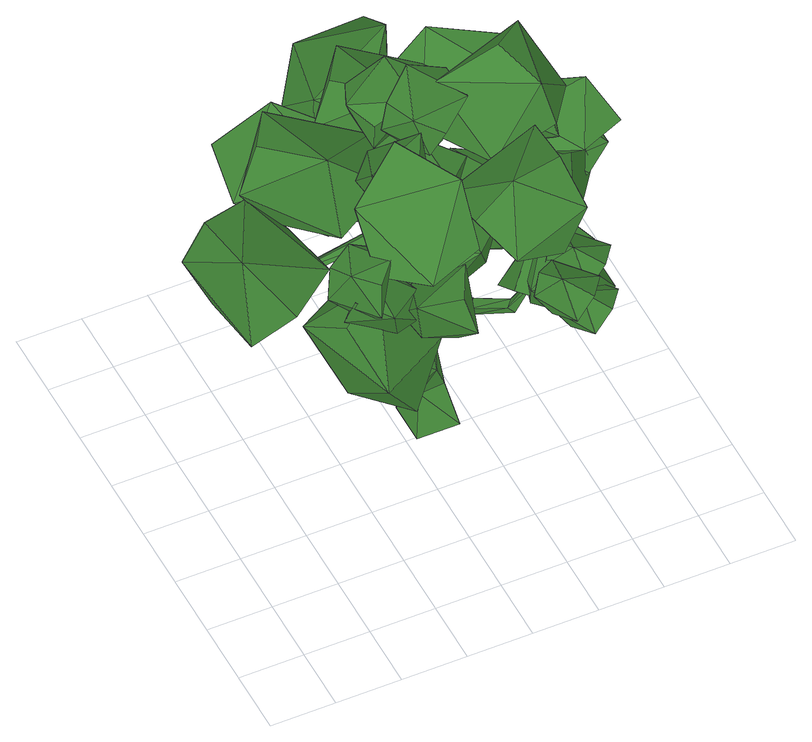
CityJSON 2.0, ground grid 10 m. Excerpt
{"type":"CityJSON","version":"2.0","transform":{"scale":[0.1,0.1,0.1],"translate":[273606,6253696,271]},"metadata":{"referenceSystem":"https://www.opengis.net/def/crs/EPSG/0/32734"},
"CityObjects":{
"tree1":{"type":"SolitaryVegetationObject","attributes":{"height":2.1,"width":0.12,"group":"standard","type":"broadleaf","footprint":[263561.96,6242823.51],"ground_height":14.04},"geometry":[{"type":"MultiSurface","lod":"2","boundaries":[[[0,1,2]],[[3,4,5]],[[0,6,7]],[[8,9,6]],[[9,10,11]],[[3,12,13]],[[2,8,0]],[[14,15,8]],[[15,16,10]],[[17,18,19]],[[2,20,14]],[[20,21,14]],[[22,16,21]],[[23,24,25]],[[7,20,1]],[[22,26,9]],[[9,23,22]],[[11,27,23]],[[28,29,30]],[[25,31,32]],[[33,34,35]],[[5,36,37]],[[38,39,40]],[[34,41,35]],[[28,38,34]],[[31,41,29]],[[39,42,43]],[[41,44,29]],[[29,39,30]],[[41,40,45]],[[46,42,47]],[[40,47,45]],[[39,46,40]],[[44,47,42]],[[48,49,50]],[[11,48,51]],[[11,12,3]],[[10,13,48]],[[52,53,54]],[[51,50,55]],[[12,55,52]],[[12,49,13]],[[56,57,58]],[[52,59,49]],[[49,56,50]],[[55,56,53]],[[60,57,61]],[[53,58,60]],[[53,61,54]],[[54,57,59]],[[62,63,64]],[[19,65,66]],[[67,65,62]],[[17,62,68]],[[10,17,32]],[[10,66,67]],[[16,19,66]],[[32,19,25]],[[64,69,70]],[[68,71,18]],[[18,63,65]],[[68,64,72]],[[70,73,74]],[[72,75,71]],[[63,75,69]],[[64,76,72]],[[73,77,74]],[[76,78,75]],[[75,73,69]],[[76,74,77]],[[79,80,81]],[[22,81,80]],[[9,79,6]],[[20,79,81]],[[82,83,84]],[[33,85,86]],[[33,28,34]],[[87,32,31]],[[33,36,88]],[[86,82,84]],[[27,37,82]],[[89,90,91]],[[82,92,93]],[[84,89,36]],[[37,89,92]],[[94,91,90]],[[89,95,92]],[[83,94,90]],[[93,95,94]],[[86,24,27]],[[86,85,24]],[[85,25,24]],[[5,87,88]],[[5,4,87]],[[4,32,87]],[[0,7,1]],[[0,8,6]],[[8,15,9]],[[9,15,10]],[[13,32,4]],[[4,3,13]],[[2,14,8]],[[14,21,15]],[[15,21,16]],[[17,68,18]],[[2,1,20]],[[20,22,21]],[[22,23,16]],[[25,16,23]],[[23,27,24]],[[7,6,20]],[[22,80,26]],[[9,11,23]],[[11,3,27]],[[28,31,29]],[[25,35,31]],[[35,25,85]],[[85,33,35]],[[37,3,5]],[[5,88,36]],[[38,30,39]],[[34,38,41]],[[28,30,38]],[[31,35,41]],[[39,44,42]],[[41,45,44]],[[29,44,39]],[[41,38,40]],[[46,43,42]],[[40,46,47]],[[39,43,46]],[[44,45,47]],[[48,13,49]],[[11,10,48]],[[11,51,12]],[[10,32,13]],[[52,55,53]],[[51,48,50]],[[12,51,55]],[[12,52,49]],[[56,59,57]],[[52,54,59]],[[49,59,56]],[[55,50,56]],[[60,58,57]],[[53,56,58]],[[53,60,61]],[[54,61,57]],[[62,65,63]],[[19,18,65]],[[67,66,65]],[[17,67,62]],[[10,67,17]],[[10,16,66]],[[16,25,19]],[[32,17,19]],[[64,63,69]],[[68,72,71]],[[18,71,63]],[[68,62,64]],[[70,69,73]],[[72,76,75]],[[63,71,75]],[[64,70,76]],[[73,78,77]],[[76,77,78]],[[75,78,73]],[[76,70,74]],[[79,26,80]],[[22,20,81]],[[9,26,79]],[[20,6,79]],[[82,93,83]],[[33,88,28]],[[28,88,31]],[[88,87,31]],[[33,84,36]],[[84,33,86]],[[86,27,82]],[[27,3,37]],[[89,83,90]],[[82,37,92]],[[84,83,89]],[[37,36,89]],[[94,95,91]],[[89,91,95]],[[83,93,94]],[[93,92,95]],[[96,97,98]],[[99,100,101]],[[102,103,104]],[[96,98,104]],[[105,106,107]],[[108,109,110]],[[111,112,113]],[[105,107,113]],[[114,115,116]],[[117,118,119]],[[120,121,122]],[[114,116,122]],[[123,124,125]],[[126,127,128]],[[129,130,131]],[[123,125,131]],[[132,133,134]],[[135,136,137]],[[138,139,140]],[[132,134,140]],[[141,142,143]],[[144,145,146]],[[147,148,149]],[[141,143,149]],[[150,151,152]],[[153,154,155]],[[156,157,158]],[[150,152,158]],[[159,160,161]],[[162,163,164]],[[165,166,167]],[[159,161,167]],[[168,169,170]],[[171,172,173]],[[174,175,176]],[[168,170,176]],[[177,178,179]],[[180,181,182]],[[183,184,185]],[[177,179,185]],[[186,187,188]],[[189,190,191]],[[192,193,194]],[[186,188,194]],[[195,196,197]],[[198,199,200]],[[201,202,203]],[[195,197,203]],[[204,205,206]],[[207,208,209]],[[210,211,212]],[[204,206,212]],[[213,214,215]],[[216,217,218]],[[219,220,221]],[[213,215,221]],[[222,223,224]],[[225,226,227]],[[228,229,230]],[[222,224,230]],[[231,232,233]],[[234,235,236]],[[237,238,239]],[[231,233,239]],[[240,241,242]],[[243,244,245]],[[246,247,248]],[[240,242,248]],[[249,250,251]],[[252,253,254]],[[255,256,257]],[[249,251,257]],[[258,259,260]],[[261,262,263]],[[264,265,266]],[[258,260,266]],[[267,268,269]],[[270,271,272]],[[273,274,275]],[[267,269,275]],[[276,277,278]],[[279,280,281]],[[282,283,284]],[[276,278,284]],[[285,286,287]],[[288,289,290]],[[291,292,293]],[[285,287,293]],[[294,295,296]],[[297,298,299]],[[300,301,302]],[[294,296,302]],[[303,304,305]],[[306,307,308]],[[309,310,311]],[[303,305,311]],[[312,313,314]],[[315,316,317]],[[318,319,320]],[[312,314,320]],[[321,322,323]],[[324,325,326]],[[327,328,329]],[[321,323,329]],[[330,331,332]],[[333,334,335]],[[336,337,338]],[[330,332,338]],[[339,340,341]],[[342,343,344]],[[345,346,347]],[[339,341,347]],[[348,349,350]],[[351,352,353]],[[354,355,356]],[[348,350,356]],[[357,358,359]],[[360,361,362]],[[363,364,365]],[[357,359,365]],[[366,367,368]],[[369,370,371]],[[372,373,374]],[[366,368,374]],[[375,376,377]],[[378,379,380]],[[381,382,383]],[[375,377,383]],[[384,385,386]],[[387,388,389]],[[390,391,392]],[[384,386,392]],[[393,394,395]],[[396,397,398]],[[399,400,401]],[[393,395,401]],[[402,403,404]],[[405,406,407]],[[408,409,410]],[[402,404,410]],[[411,412,413]],[[414,415,416]],[[417,418,419]],[[411,413,419]],[[419,416,417]],[[419,413,416]],[[413,414,416]],[[419,412,411]],[[419,418,412]],[[418,420,412]],[[416,418,417]],[[416,415,418]],[[415,420,418]],[[413,415,414]],[[413,412,415]],[[412,420,415]],[[410,407,408]],[[410,404,407]],[[404,405,407]],[[410,403,402]],[[410,409,403]],[[409,421,403]],[[407,409,408]],[[407,406,409]],[[406,421,409]],[[404,406,405]],[[404,403,406]],[[403,421,406]],[[401,398,399]],[[401,395,398]],[[395,396,398]],[[401,394,393]],[[401,400,394]],[[400,422,394]],[[398,400,399]],[[398,397,400]],[[397,422,400]],[[395,397,396]],[[395,394,397]],[[394,422,397]],[[392,389,390]],[[392,386,389]],[[386,387,389]],[[392,385,384]],[[392,391,385]],[[391,423,385]],[[389,391,390]],[[389,388,391]],[[388,423,391]],[[386,388,387]],[[386,385,388]],[[385,423,388]],[[383,380,381]],[[383,377,380]],[[377,378,380]],[[383,376,375]],[[383,382,376]],[[382,424,376]],[[380,382,381]],[[380,379,382]],[[379,424,382]],[[377,379,378]],[[377,376,379]],[[376,424,379]],[[374,371,372]],[[374,368,371]],[[368,369,371]],[[374,367,366]],[[374,373,367]],[[373,425,367]],[[371,373,372]],[[371,370,373]],[[370,425,373]],[[368,370,369]],[[368,367,370]],[[367,425,370]],[[365,362,363]],[[365,359,362]],[[359,360,362]],[[365,358,357]],[[365,364,358]],[[364,426,358]],[[362,364,363]],[[362,361,364]],[[361,426,364]],[[359,361,360]],[[359,358,361]],[[358,426,361]],[[356,353,354]],[[356,350,353]],[[350,351,353]],[[356,349,348]],[[356,355,349]],[[355,427,349]],[[353,355,354]],[[353,352,355]],[[352,427,355]],[[350,352,351]],[[350,349,352]],[[349,427,352]],[[347,344,345]],[[347,341,344]],[[341,342,344]],[[347,340,339]],[[347,346,340]],[[346,428,340]],[[344,346,345]],[[344,343,346]],[[343,428,346]],[[341,343,342]],[[341,340,343]],[[340,428,343]],[[338,335,336]],[[338,332,335]],[[332,333,335]],[[338,331,330]],[[338,337,331]],[[337,429,331]],[[335,337,336]],[[335,334,337]],[[334,429,337]],[[332,334,333]],[[332,331,334]],[[331,429,334]],[[329,326,327]],[[329,323,326]],[[323,324,326]],[[329,322,321]],[[329,328,322]],[[328,430,322]],[[326,328,327]],[[326,325,328]],[[325,430,328]],[[323,325,324]],[[323,322,325]],[[322,430,325]],[[320,317,318]],[[320,314,317]],[[314,315,317]],[[320,313,312]],[[320,319,313]],[[319,431,313]],[[317,319,318]],[[317,316,319]],[[316,431,319]],[[314,316,315]],[[314,313,316]],[[313,431,316]],[[311,308,309]],[[311,305,308]],[[305,306,308]],[[311,304,303]],[[311,310,304]],[[310,432,304]],[[308,310,309]],[[308,307,310]],[[307,432,310]],[[305,307,306]],[[305,304,307]],[[304,432,307]],[[302,299,300]],[[302,296,299]],[[296,297,299]],[[302,295,294]],[[302,301,295]],[[301,433,295]],[[299,301,300]],[[299,298,301]],[[298,433,301]],[[296,298,297]],[[296,295,298]],[[295,433,298]],[[293,290,291]],[[293,287,290]],[[287,288,290]],[[293,286,285]],[[293,292,286]],[[292,434,286]],[[290,292,291]],[[290,289,292]],[[289,434,292]],[[287,289,288]],[[287,286,289]],[[286,434,289]],[[284,281,282]],[[284,278,281]],[[278,279,281]],[[284,277,276]],[[284,283,277]],[[283,435,277]],[[281,283,282]],[[281,280,283]],[[280,435,283]],[[278,280,279]],[[278,277,280]],[[277,435,280]],[[275,272,273]],[[275,269,272]],[[269,270,272]],[[275,268,267]],[[275,274,268]],[[274,436,268]],[[272,274,273]],[[272,271,274]],[[271,436,274]],[[269,271,270]],[[269,268,271]],[[268,436,271]],[[266,263,264]],[[266,260,263]],[[260,261,263]],[[266,259,258]],[[266,265,259]],[[265,437,259]],[[263,265,264]],[[263,262,265]],[[262,437,265]],[[260,262,261]],[[260,259,262]],[[259,437,262]],[[257,254,255]],[[257,251,254]],[[251,252,254]],[[257,250,249]],[[257,256,250]],[[256,438,250]],[[254,256,255]],[[254,253,256]],[[253,438,256]],[[251,253,252]],[[251,250,253]],[[250,438,253]],[[248,245,246]],[[248,242,245]],[[242,243,245]],[[248,241,240]],[[248,247,241]],[[247,439,241]],[[245,247,246]],[[245,244,247]],[[244,439,247]],[[242,244,243]],[[242,241,244]],[[241,439,244]],[[239,236,237]],[[239,233,236]],[[233,234,236]],[[239,232,231]],[[239,238,232]],[[238,440,232]],[[236,238,237]],[[236,235,238]],[[235,440,238]],[[233,235,234]],[[233,232,235]],[[232,440,235]],[[230,227,228]],[[230,224,227]],[[224,225,227]],[[230,223,222]],[[230,229,223]],[[229,441,223]],[[227,229,228]],[[227,226,229]],[[226,441,229]],[[224,226,225]],[[224,223,226]],[[223,441,226]],[[221,218,219]],[[221,215,218]],[[215,216,218]],[[221,214,213]],[[221,220,214]],[[220,442,214]],[[218,220,219]],[[218,217,220]],[[217,442,220]],[[215,217,216]],[[215,214,217]],[[214,442,217]],[[212,209,210]],[[212,206,209]],[[206,207,209]],[[212,205,204]],[[212,211,205]],[[211,443,205]],[[209,211,210]],[[209,208,211]],[[208,443,211]],[[206,208,207]],[[206,205,208]],[[205,443,208]],[[203,200,201]],[[203,197,200]],[[197,198,200]],[[203,196,195]],[[203,202,196]],[[202,444,196]],[[200,202,201]],[[200,199,202]],[[199,444,202]],[[197,199,198]],[[197,196,199]],[[196,444,199]],[[194,191,192]],[[194,188,191]],[[188,189,191]],[[194,187,186]],[[194,193,187]],[[193,445,187]],[[191,193,192]],[[191,190,193]],[[190,445,193]],[[188,190,189]],[[188,187,190]],[[187,445,190]],[[185,182,183]],[[185,179,182]],[[179,180,182]],[[185,178,177]],[[185,184,178]],[[184,446,178]],[[182,184,183]],[[182,181,184]],[[181,446,184]],[[179,181,180]],[[179,178,181]],[[178,446,181]],[[176,173,174]],[[176,170,173]],[[170,171,173]],[[176,169,168]],[[176,175,169]],[[175,447,169]],[[173,175,174]],[[173,172,175]],[[172,447,175]],[[170,172,171]],[[170,169,172]],[[169,447,172]],[[167,164,165]],[[167,161,164]],[[161,162,164]],[[167,160,159]],[[167,166,160]],[[166,448,160]],[[164,166,165]],[[164,163,166]],[[163,448,166]],[[161,163,162]],[[161,160,163]],[[160,448,163]],[[158,155,156]],[[158,152,155]],[[152,153,155]],[[158,151,150]],[[158,157,151]],[[157,449,151]],[[155,157,156]],[[155,154,157]],[[154,449,157]],[[152,154,153]],[[152,151,154]],[[151,449,154]],[[149,146,147]],[[149,143,146]],[[143,144,146]],[[149,142,141]],[[149,148,142]],[[148,450,142]],[[146,148,147]],[[146,145,148]],[[145,450,148]],[[143,145,144]],[[143,142,145]],[[142,450,145]],[[140,137,138]],[[140,134,137]],[[134,135,137]],[[140,133,132]],[[140,139,133]],[[139,451,133]],[[137,139,138]],[[137,136,139]],[[136,451,139]],[[134,136,135]],[[134,133,136]],[[133,451,136]],[[131,128,129]],[[131,125,128]],[[125,126,128]],[[131,124,123]],[[131,130,124]],[[130,452,124]],[[128,130,129]],[[128,127,130]],[[127,452,130]],[[125,127,126]],[[125,124,127]],[[124,452,127]],[[122,119,120]],[[122,116,119]],[[116,117,119]],[[122,115,114]],[[122,121,115]],[[121,453,115]],[[119,121,120]],[[119,118,121]],[[118,453,121]],[[116,118,117]],[[116,115,118]],[[115,453,118]],[[113,110,111]],[[113,107,110]],[[107,108,110]],[[113,106,105]],[[113,112,106]],[[112,454,106]],[[110,112,111]],[[110,109,112]],[[109,454,112]],[[107,109,108]],[[107,106,109]],[[106,454,109]],[[104,101,102]],[[104,98,101]],[[98,99,101]],[[104,97,96]],[[104,103,97]],[[103,455,97]],[[101,103,102]],[[101,100,103]],[[100,455,103]],[[98,100,99]],[[98,97,100]],[[97,455,100]]]}]}
},
"vertices":[
[380,363,3],[315,297,3],[315,363,3],[363,327,246],[358,339,246],[358,327,257],[370,325,63],[380,297,3],[365,370,62],[366,341,121],[355,351,209],[368,326,211],[427,355,257],[421,367,253],[325,365,62],[358,366,122],[328,352,182],[345,386,236],[327,436,277],[334,380,233],[330,322,63],[329,358,122],[335,331,128],[341,323,182],[335,320,238],[329,331,236],[355,325,119],[344,312,241],[317,329,323],[252,340,403],[255,329,411],[308,342,318],[348,346,242],[336,312,260],[306,318,316],[297,332,311],[389,272,276],[397,272,261],[251,320,400],[148,329,388],[146,322,379],[248,331,393],[92,333,420],[94,330,422],[146,338,381],[144,331,372],[91,327,419],[90,330,417],[430,369,240],[462,368,303],[474,370,299],[435,357,242],[464,359,306],[459,347,363],[448,346,367],[476,360,301],[457,356,362],[504,360,408],[507,360,406],[446,355,365],[508,358,407],[505,357,409],[347,448,258],[321,488,264],[340,490,264],[323,444,257],[333,389,209],[349,389,219],[341,438,279],[326,522,245],[342,524,245],[323,492,279],[334,494,280],[324,571,270],[332,572,271],[328,527,259],[338,528,259],[330,569,278],[325,568,277],[355,317,104],[341,315,118],[337,308,105],[383,261,257],[411,211,305],[376,261,271],[331,320,247],[339,311,250],[352,337,255],[353,326,266],[421,222,308],[429,188,364],[433,193,365],[432,216,299],[420,205,297],[434,184,362],[439,189,363],[589,386,445],[555,314,516],[606,346,375],[556,298,333],[520,222,400],[496,353,324],[457,393,383],[418,321,452],[524,426,416],[158,379,420],[170,273,435],[108,390,357],[33,358,347],[41,252,359],[2,389,416],[31,378,492],[38,273,509],[106,406,477],[245,213,445],[279,146,369],[188,261,412],[120,237,374],[149,171,295],[91,192,435],[128,130,473],[157,59,398],[195,172,495],[461,149,645],[471,249,608],[382,132,649],[327,137,589],[332,237,550],[367,88,537],[443,97,510],[453,195,468],[478,98,584],[311,92,585],[306,139,681],[234,77,560],[174,132,554],[164,181,648],[213,182,504],[286,218,516],[280,271,609],[327,149,529],[461,247,344],[396,210,359],[486,261,395],[499,225,439],[436,187,457],[533,190,407],[518,161,359],[455,120,375],[501,208,329],[530,383,539],[595,346,554],[530,397,483],[538,361,438],[603,323,448],[494,325,451],[486,296,501],[550,256,514],[488,343,535],[183,369,420],[105,441,435],[228,394,357],[264,466,347],[189,542,359],[307,463,416],[279,453,492],[204,528,509],[240,383,477],[249,588,420],[309,676,435],[280,547,357],[357,522,347],[421,607,359],[360,479,416],[346,505,492],[409,590,509],[271,533,477],[474,368,468],[376,407,482],[507,407,404],[515,487,394],[418,531,406],[557,500,463],[534,480,539],[438,524,556],[523,401,524],[367,549,507],[440,473,521],[320,528,443],[280,457,434],[350,377,445],[237,463,503],[266,471,578],[335,392,596],[309,539,563],[225,487,499],[299,410,514],[179,465,436],[139,395,426],[209,315,438],[95,401,495],[125,409,571],[194,329,588],[167,477,556],[459,338,689],[371,356,637],[493,274,657],[510,262,580],[424,278,525],[556,326,573],[536,401,588],[450,422,532],[513,389,663],[305,649,367],[217,616,324],[339,587,404],[357,517,372],[270,479,328],[402,546,314],[382,599,259],[296,564,211],[360,655,310],[294,350,637],[345,392,650],[286,350,586],[320,341,549],[372,383,559],[334,295,566],[352,283,613],[405,323,625],[312,302,639],[352,334,457],[404,376,470],[344,335,407],[379,326,370],[431,367,379],[393,279,387],[411,267,433],[464,307,445],[371,286,459],[253,434,453],[304,476,466],[245,434,403],[280,425,366],[332,466,375],[293,378,383],[311,367,429],[365,406,441],[272,386,456],[241,479,361],[300,493,392],[221,523,345],[244,558,314],[303,575,343],[254,525,276],[281,481,279],[341,495,306],[252,460,315],[276,351,596],[338,350,621],[255,396,607],[275,442,595],[337,445,620],[278,434,545],[304,396,521],[367,397,543],[279,358,545],[276,142,492],[338,141,517],[255,188,503],[275,234,491],[337,236,516],[278,226,441],[304,188,418],[367,188,439],[279,149,442],[276,236,540],[338,235,565],[255,282,551],[275,328,539],[337,331,564],[278,320,489],[304,282,466],[367,282,488],[279,244,490],[208,129,469],[212,84,519],[243,165,477],[294,158,485],[301,115,536],[302,132,441],[279,89,425],[286,43,474],[231,108,428],[445,366,523],[449,321,574],[481,402,532],[531,395,540],[538,352,591],[540,370,496],[516,327,480],[523,281,529],[468,345,483],[226,307,553],[230,263,604],[262,343,562],[312,336,569],[319,293,620],[320,311,526],[297,268,510],[304,222,559],[249,287,512],[267,296,376],[271,252,427],[302,332,385],[353,325,393],[360,282,444],[361,300,349],[338,257,333],[345,211,382],[290,276,336],[358,244,466],[362,199,516],[393,280,474],[443,273,482],[451,230,533],[452,248,438],[429,205,422],[435,159,471],[381,223,425],[233,459,371],[237,415,421],[269,496,379],[319,489,387],[326,445,438],[328,463,343],[304,420,327],[311,374,376],[256,439,330],[461,200,433],[519,174,411],[424,187,399],[412,140,383],[469,112,359],[403,120,430],[436,119,469],[493,90,449],[444,170,471],[442,142,491],[458,100,511],[472,163,481],[501,152,459],[520,110,478],[480,142,429],[451,118,428],[468,74,446],[431,134,455],[442,119,424],[458,77,445],[472,140,414],[501,129,393],[520,87,412],[480,119,362],[451,94,362],[468,51,380],[431,111,389],[393,75,516],[409,33,536],[423,96,506],[452,85,484],[471,43,503],[431,75,454],[402,50,453],[419,7,471],[382,67,480],[316,156,505],[266,135,525],[306,181,469],[277,215,466],[226,195,485],[296,239,499],[303,226,541],[252,207,563],[328,191,531],[221,101,475],[179,85,513],[200,120,440],[171,153,440],[128,139,477],[197,182,462],[217,177,501],[175,163,540],[239,139,491],[583,310,400],[629,344,408],[551,322,429],[534,363,435],[579,399,446],[521,369,393],[547,367,356],[592,403,364],[561,325,363],[540,286,382],[574,313,343],[535,313,417],[521,355,416],[554,385,378],[482,346,396],[476,326,357],[507,354,317],[498,289,368],[165,97,574],[162,90,516],[195,129,582],[195,170,566],[193,167,508],[155,181,581],[116,160,572],[111,156,514],[130,120,587],[153,135,479],[564,367,323],[626,403,411],[136,120,531],[219,167,536],[443,3,515],[492,47,423],[492,70,490],[526,109,393],[295,386,441],[419,170,536],[329,222,446],[288,233,623],[507,292,593],[270,55,538],[384,283,553],[384,189,505],[384,398,609],[348,529,363],[364,473,434],[463,374,438],[404,390,618],[211,533,262],[365,363,534],[275,306,521],[416,369,529],[355,512,490],[415,673,443],[123,547,443],[620,286,513],[392,150,407],[246,226,701],[423,284,519],[213,86,310],[88,205,443],[477,243,496]
]}
